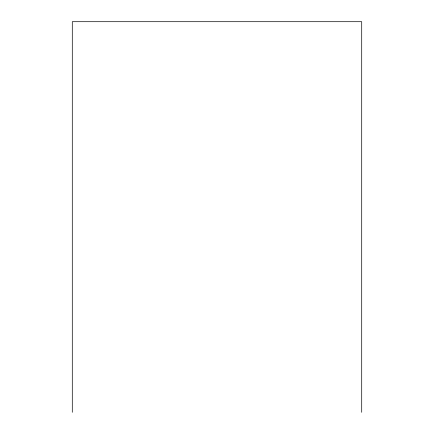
<?xml version="1.0" encoding="UTF-8"?>
<svg xmlns="http://www.w3.org/2000/svg" width="434" height="434" viewBox="0 0 434 434"><rect width="100%" height="100%" fill="white"/><g stroke="black" fill="none" stroke-linecap="round" stroke-linejoin="round"><path stroke-width="0.65" d="M361.706 412.3L361.706 21.7L72.294 21.7L72.294 412.3"/></g></svg>
